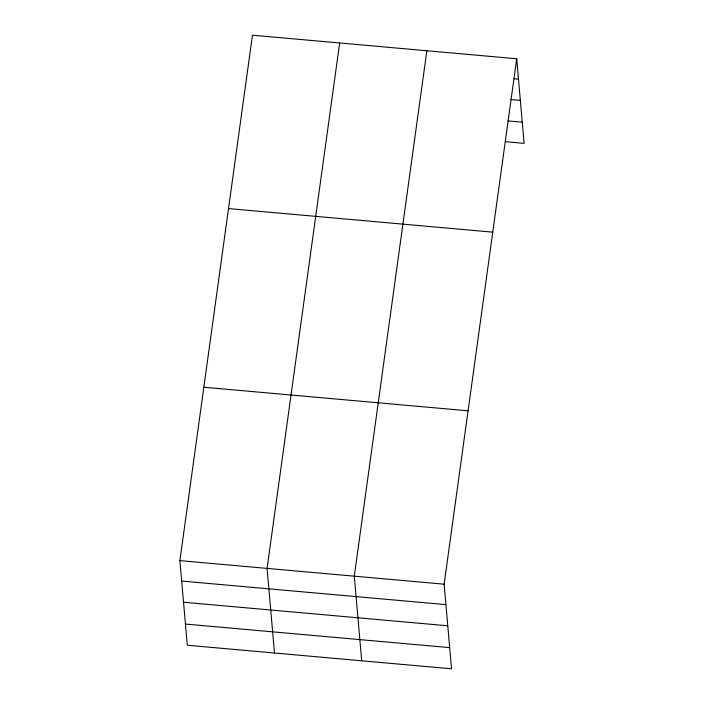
<?xml version="1.0" encoding="UTF-8"?>
<svg xmlns="http://www.w3.org/2000/svg" width="704" height="704" viewBox="0 0 704 704"><rect width="100%" height="100%" fill="white"/><g stroke="black" fill="none" stroke-linecap="round" stroke-linejoin="round"><path stroke-width="1.06" d="M516.71 58.758L444.136 584.188L451.537 668.8L187.29 645.242L179.89 560.63L252.463 35.2L516.71 58.758L524.11 143.37L505.481 141.706M339.662 42.97L267.089 568.41L274.49 653.013M426.862 50.75L354.288 576.18L361.698 660.792M514.114 78.795L518.496 79.182M510.488 99.484L520.344 100.364M508.015 120.921L522.254 122.188M228.51 208.595L492.756 232.153M203.843 387.244L468.081 410.802M179.89 560.63L444.136 584.188M181.676 581.055L445.922 604.622M183.533 602.237L447.779 625.794M185.442 624.061L449.68 647.618"/></g></svg>
